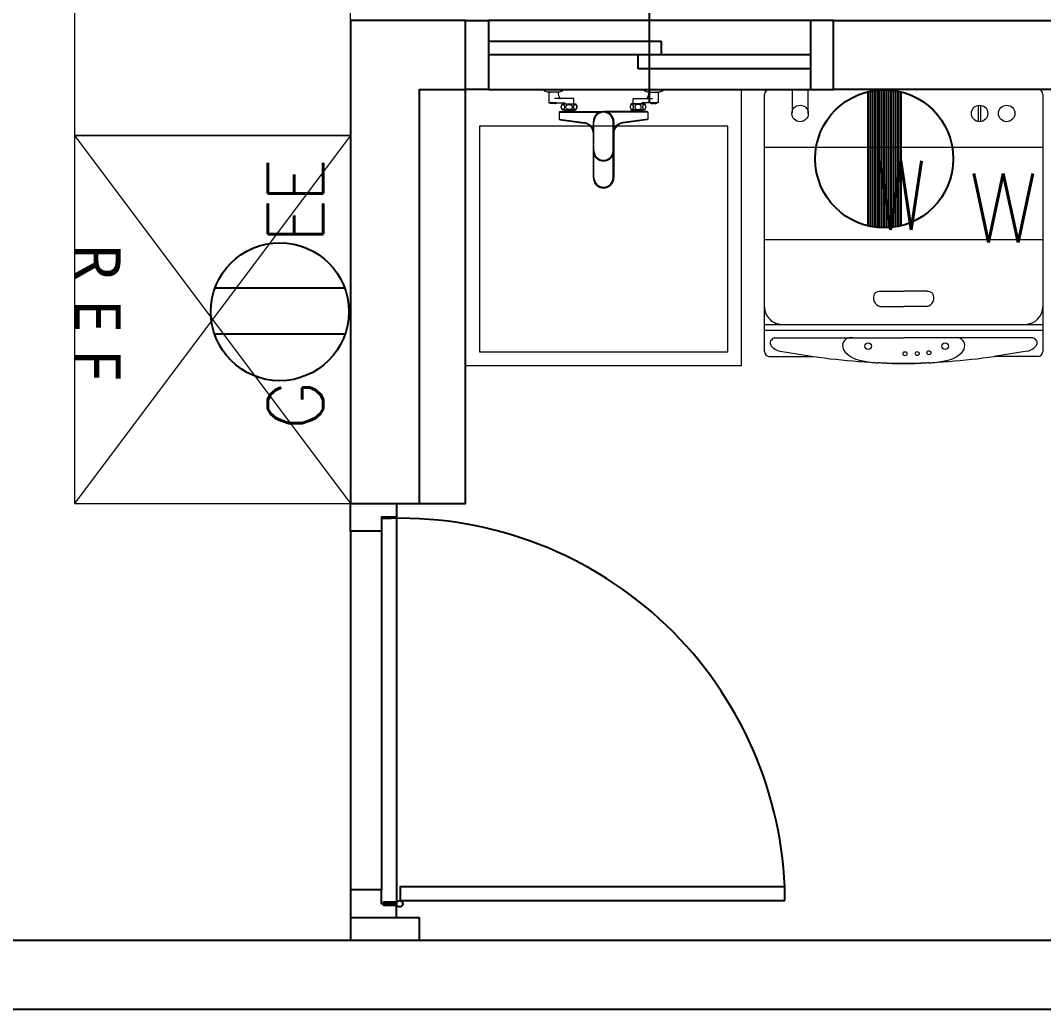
# Model space of a CAD drawing. Extents: x 489590 to 931630, y 16852 to 52972.
# Drawn here: x 497088.2 to 497310.6, y 51473.3 to 51688.3 of the extents above; entities that cross this region are included whole.
import ezdxf
from ezdxf.enums import TextEntityAlignment as Align

# ---------------------------------------------------------------- set-up
doc = ezdxf.new("R2010")
doc.units = 0
doc.header["$LTSCALE"] = 50
for name, pattern in [('1', [0.375, 0.25, -0.125]), ('DASHED2', [9.525, 6.35, -3.175]), ('HIDDEN3', [0.15, 0.11, -0.04])]:
    doc.linetypes.add(name, pattern=pattern)
for name, color, linetype in [('1-E', 6, 'Continuous'), ('A-DOOR-SWING-1', 252, 'DASHED2'), ('DOOR', 5, 'Continuous'), ('EG', 201, 'Continuous'), ('FURN', 4, 'Continuous'), ('I-FLOR-PAVING', 251, 'Continuous'), ('L-L', 7, 'Continuous'), ('OPEN', 5, 'Continuous'), ('WALL', 2, 'Continuous')]:
    doc.layers.add(name, color=color, linetype=linetype)
doc.layers.add('傢俱', color=7, linetype='Continuous', lineweight=5, true_color=0xb2b3b3)
doc.styles.add('C1', font='simplex.shx', dxfattribs={"bigfont": 'CHINESET.shx'})
doc.styles.get("Standard").update_dxf_attribs({"font": 'txt.shx', "bigfont": 'chineset.shx'})

# ---------------------------------------------------------------- blocks, each defined once
blk = doc.blocks.new('A$C210B043C')
at = {"layer": '傢俱', "lineweight": 5}
for p, q in [((-323.9, 341.6), (234.8, 341.6)), ((-209.8, -263.4), (-209.8, 341.6)), ((-9.1, -263.4), (-9.1, 341.6)), ((175.7, -263.4), (175.7, 341.6)), ((188.6, -263.4), (188.6, 341.6)), ((-334.9, -252.4), (-334.9, 330.6)), ((205, 320.2), (205, 39.1)), ((245.6, 332.4), (245.6, 235.5)), ((233.9, 307.5), (245.6, 235.5)), ((-265, 201.8), (-300.5, 201.8)), ((-265.1, 206.9), (-300.4, 206.9)), ((103.9, 89.3), (103.9, 39.1)), ((136.9, 89.3), (136.9, 39.1)), ((103.9, -11.2), (103.9, 39.1)), ((136.9, -11.2), (136.9, 39.1)), ((205, -242), (205, 39.1)), ((-282.6, -168.7), (-334.9, -168.7)), ((233.9, -229.3), (245.6, -157.3)), ((245.6, -254.2), (245.6, -157.3)), ((-284, -202.9), (-334.9, -202.9)), ((234.8, -263.4), (-323.9, -263.4))]:
    blk.add_line(p, q, dxfattribs=at)
for centre, radius in [((-282.7, 262.9), 17.9), ((-282.7, 204.1), 17.9), ((223, 129.3), 7.16), ((237.3, 93.9), 4.29), ((239.1, 68.5), 4.29), ((239.5, 42), 4.29), ((223, -38.3), 7.16), ((-282.7, -186.1), 17.9)]:
    blk.add_circle(centre, radius, dxfattribs=at)
for centre, radius, start, end in [((-323.9, 330.6), 11, 90, 180), ((137.4, 303.2), 38.3, 0, 90), ((234.8, 330.6), 11, 9.5497, 90), ((229.6, 307.6), 27.5, 130.7638, 152.9515), ((215.8, 319.2), 10.2, 51.2998, 114.4502), ((201.6, 301.5), 32.9, 10.4392, 51.2998), ((-1382, 8.1), 1643.4, 1.08, 7.9538), ((221.9, 154.5), 17.5, 92.0428, 194.9544), ((222, 151.9), 20, 45.088, 92.0428), ((189.8, 119.6), 65.6, 25.7876, 45.088), ((187.1, 118.3), 68.7, 8.0675, 25.7876), ((0, 78.2), 259.9, 3.6276, 11.0411), ((122, 90.3), 18.1, 140.1051, 183.025), ((118.3, 85.9), 18.9, 10.4281, 122.5427), ((108.1, 101.9), 3.299949594787487e-11, 180, 351.3457), ((20339.9, 1012.4), 20101.5, 182.61692, 182.72458), ((5430.6, 42.4), 5169.5, 179.8397, 180.037), ((-1382, 70.1), 1643.4, 352.0462, 358.92), ((5430.6, 35.8), 5169.5, 179.963, 180.1603), ((20339.9, -934.2), 20101.5, 177.27542, 177.38308), ((122, -12.1), 18.1, 176.975, 219.8949), ((118.3, -7.7), 18.9, 237.4573, 349.5719), ((0, 0), 259.9, 348.9589, 356.3724), ((108.1, -23.7), 3.299949594787487e-11, 8.6543, 180), ((187.1, -40.1), 68.7, 334.2124, 351.9325), ((221.9, -76.3), 17.5, 165.0456, 267.9572), ((222, -73.8), 20, 267.9572, 314.912), ((189.8, -41.5), 65.6, 314.912, 334.2124), ((137.4, -225.1), 38.3, 270, 0), ((229.6, -229.5), 27.5, 207.0485, 229.2362), ((201.6, -223.4), 32.9, 308.7002, 349.5608), ((-323.9, -252.4), 11, 180, 270), ((215.8, -241.1), 10.2, 245.5498, 308.7002), ((234.8, -252.4), 11, 270, 350.4503)]:
    blk.add_arc(centre, radius, start, end, dxfattribs=at)
at = {"layer": '傢俱', "lineweight": 5, "width": 0.7}
blk.add_text('W', height=150, rotation=90, dxfattribs=at).set_placement((-29.6, -21.1, 1.5))
blk = doc.blocks.new('A$C22DB4552')
at = {"layer": '傢俱'}
for p, q in [((60, 42.95), (59.8, 42.95)), ((60, 42.95), (60, 17.05)), ((60, 38.85), (60, 42.95)), ((56.92, 40.98), (56.92, 41.36)), ((57, 40.98), (56.92, 40.98)), ((57, 40.82), (56.92, 40.82)), ((56.92, 40.44), (56.92, 40.82)), ((56.98, 41.42), (57, 41.42)), ((56.98, 40.38), (57, 40.38)), ((57, 40.28), (57, 41.52)), ((57.08, 41.86), (57.08, 38.34)), ((57.08, 40.2), (57.08, 41.6)), ((57.08, 41.6), (57.08, 41.6)), ((57.08, 40.2), (57.08, 40.2)), ((59.39, 41.9), (57.12, 41.9)), ((58.04, 36.54), (58.04, 40.63)), ((59.43, 39.94), (59.43, 41.86)), ((59.43, 40.06), (59.43, 41.74)), ((59.43, 41.66), (59.43, 41.56)), ((59.43, 40.14), (59.43, 41.56)), ((53.4, 39.48), (52.66, 34.18)), ((53.56, 39.6), (52.8, 34.17)), ((55.04, 39.62), (53.54, 39.62)), ((55.04, 39.62), (55.04, 30.83)), ((55.2, 39.46), (55.2, 30)), ((55.37, 38.52), (55.2, 38.52)), ((55.2, 36.48), (55.2, 38.52)), ((55.2, 38.4), (55.2, 36.6)), ((55.2, 38.4), (55.2, 36.6)), ((55.37, 38.52), (55.37, 37.5)), ((55.54, 38.4), (55.37, 38.4)), ((55.54, 39), (55.54, 37.5)), ((55.54, 39), (55.54, 36)), ((56.84, 39), (56.84, 36)), ((56.84, 38.54), (57.08, 38.54)), ((60, 38.85), (59.8, 38.85)), ((55.37, 36.48), (55.2, 36.48)), ((55.37, 36.48), (55.37, 37.5)), ((55.54, 36.6), (55.37, 36.6)), ((55.54, 36), (55.54, 37.5)), ((56.84, 36.46), (57.96, 36.46)), ((52.64, 34.19), (52.8, 34.19)), ((52.95, 32.25), (40.85, 32.25)), ((40.85, 32.09), (40.85, 32.25)), ((40.85, 32.09), (45.87, 32.09)), ((52.95, 32.25), (44.45, 32.25)), ((46.7, 32.09), (52.95, 32.09)), ((52.95, 32.09), (52.95, 32.25)), ((55.04, 20.38), (55.04, 29.17)), ((55.2, 20.54), (55.2, 30)), ((40.85, 27.91), (45.87, 27.91)), ((40.85, 27.91), (40.85, 27.75)), ((52.95, 27.75), (40.85, 27.75)), ((52.95, 27.75), (44.45, 27.75)), ((46.7, 27.91), (52.95, 27.91)), ((52.95, 27.91), (52.95, 27.75)), ((52.64, 25.81), (52.8, 25.81)), ((53.4, 20.52), (52.66, 25.82)), ((53.56, 20.4), (52.8, 25.83)), ((55.37, 23.52), (55.2, 23.52)), ((55.2, 23.52), (55.2, 21.48)), ((55.2, 21.6), (55.2, 23.4)), ((55.37, 23.52), (55.37, 22.5)), ((55.54, 23.4), (55.37, 23.4)), ((55.37, 21.48), (55.37, 22.5)), ((55.54, 24), (55.54, 22.5)), ((55.54, 21), (55.54, 24)), ((55.54, 21), (55.54, 22.5)), ((56.84, 21), (56.84, 24)), ((56.84, 23.8), (56.84, 21.2)), ((56.84, 23.54), (57.96, 23.54)), ((58.04, 23.46), (58.04, 19.37)), ((55.04, 20.38), (53.54, 20.38)), ((55.37, 21.48), (55.2, 21.48)), ((55.54, 21.6), (55.37, 21.6)), ((56.84, 21.46), (57.08, 21.46)), ((57.08, 18.14), (57.08, 21.66)), ((59.43, 20.06), (59.43, 18.14)), ((60, 21.15), (59.8, 21.15)), ((60, 21.15), (60, 17.05)), ((56.92, 19.56), (56.92, 19.18)), ((57, 19.18), (56.92, 19.18)), ((57, 19.02), (56.92, 19.02)), ((56.92, 19.02), (56.92, 18.64)), ((56.98, 19.62), (57, 19.62)), ((56.98, 18.58), (57, 18.58)), ((57, 19.72), (57, 18.48)), ((57.08, 19.8), (57.08, 18.4)), ((57.08, 19.8), (57.08, 19.8)), ((57.08, 18.4), (57.08, 18.4)), ((59.39, 18.1), (57.12, 18.1)), ((59.43, 19.94), (59.43, 18.26)), ((59.43, 19.86), (59.43, 18.44)), ((59.43, 18.34), (59.43, 18.44)), ((60, 17.05), (59.8, 17.05))]:
    blk.add_line(p, q, dxfattribs=at)
for points in [[(0, 0), (60, 0), (60, 60), (0, 60)], [(3, 3), (52, 3), (52, 57), (3, 57)]]:
    blk.add_lwpolyline(points, close=True, dxfattribs=at)
for centre, radius, start, end in [((62.62, 41.55), 3.2, 155.2613, 178.1216), ((59.8, 42.85), 0.096, 90, 155.2613), ((56.98, 41.36), 0.056, 90, 180), ((56.98, 40.44), 0.056, 180, 270), ((57.08, 41.52), 0.08, 90, 180), ((57.08, 40.28), 0.08, 180, 270), ((57.12, 41.86), 0.04, 90, 180), ((59.39, 41.86), 0.04, 0, 90), ((62.62, 40.24), 3.2, 181.8784, 204.7387), ((53.58, 39.44), 0.19, 103.733, 166.587), ((55.04, 39.46), 0.16, 0, 90), ((56.19, 38.04), 1.16, 55.7945, 124.2055), ((59.6, 36.7), 3.2, 93.7671, 119.1252), ((59.39, 39.94), 0.04, 273.8565, 0), ((59.8, 38.95), 0.096, 204.7387, 270), ((56.19, 36.96), 1.16, 235.7945, 304.2055), ((57.96, 36.54), 0.08, 270, 0), ((50.41, 34.5), 2.27, 277.4199, 352.0158), ((50.41, 34.5), 2.41, 290.9953, 352.0158), ((40.85, 30), 2.25, 90, 180), ((40.85, 30), 2.09, 90, 180), ((46.7, 30), 2.25, 90, 180), ((46.7, 30), 2.09, 90, 180), ((52.95, 30), 2.25, 0, 90), ((52.95, 30), 2.09, 0, 90), ((40.85, 30), 2.25, 180, 270), ((40.85, 30), 2.09, 180, 270), ((46.7, 30), 2.25, 180, 270), ((46.7, 30), 2.09, 180, 270), ((52.95, 30), 2.25, 270, 0), ((52.95, 30), 2.09, 270, 0), ((50.41, 25.5), 2.27, 7.9842, 82.5801), ((50.41, 25.5), 2.41, 7.9842, 69.0047), ((56.19, 23.04), 1.16, 55.7945, 124.2055), ((57.96, 23.46), 0.08, 0, 90), ((53.58, 20.56), 0.19, 193.413, 256.267), ((55.04, 20.54), 0.16, 270, 0), ((56.19, 21.96), 1.16, 235.7945, 304.2055), ((59.6, 23.3), 3.2, 240.8748, 266.2329), ((59.39, 20.06), 0.04, 0, 86.1435), ((62.62, 19.76), 3.2, 155.2613, 178.1216), ((59.8, 21.05), 0.096, 90, 155.2613), ((56.98, 19.56), 0.056, 90, 180), ((56.98, 18.64), 0.056, 180, 270), ((57.08, 19.72), 0.08, 90, 180), ((57.08, 18.48), 0.08, 180, 270), ((57.12, 18.14), 0.04, 180, 270), ((59.39, 18.14), 0.04, 270, 0), ((62.62, 18.45), 3.2, 181.8784, 204.7387), ((59.8, 17.15), 0.096, 204.7387, 270)]:
    blk.add_arc(centre, radius, start, end, dxfattribs=at)
for points in [[(56.76, 38.84), (56.76, 38.86), (56.76, 38.87), (56.75, 38.9), (56.75, 38.92), (56.74, 38.95), (56.73, 38.96), (56.71, 38.99), (56.7, 39), (56.68, 39.03), (56.66, 39.04), (56.64, 39.06), (56.63, 39.07), (56.59, 39.09), (56.57, 39.1), (56.52, 39.13), (56.5, 39.14), (56.45, 39.15), (56.43, 39.16), (56.38, 39.17), (56.35, 39.18), (56.31, 39.18), (56.28, 39.19), (56.24, 39.19), (56.21, 39.19), (56.17, 39.19), (56.14, 39.19), (56.1, 39.19), (56.07, 39.18), (56.03, 39.18), (56, 39.17), (55.95, 39.16), (55.93, 39.15), (55.88, 39.14), (55.86, 39.13), (55.81, 39.1), (55.79, 39.09), (55.75, 39.07), (55.74, 39.06), (55.72, 39.04), (55.7, 39.03), (55.68, 39), (55.67, 38.99), (55.65, 38.96), (55.65, 38.95), (55.63, 38.92), (55.63, 38.9), (55.62, 38.87), (55.62, 38.86), (55.62, 38.83), (55.62, 38.81), (55.63, 38.78), (55.63, 38.77), (55.65, 38.74), (55.65, 38.72), (55.67, 38.7), (55.68, 38.68), (55.7, 38.66), (55.72, 38.65), (55.74, 38.63), (55.75, 38.62), (55.79, 38.59), (55.81, 38.58), (55.86, 38.56), (55.88, 38.55), (55.93, 38.53), (55.95, 38.52), (56, 38.51), (56.03, 38.51), (56.07, 38.5), (56.1, 38.5), (56.14, 38.49), (56.17, 38.49), (56.21, 38.49), (56.24, 38.49), (56.28, 38.5), (56.31, 38.5), (56.35, 38.51), (56.38, 38.51), (56.43, 38.52), (56.45, 38.53), (56.5, 38.55), (56.52, 38.56), (56.57, 38.58), (56.59, 38.59), (56.63, 38.62), (56.64, 38.63), (56.66, 38.65), (56.68, 38.66), (56.7, 38.68), (56.71, 38.7), (56.73, 38.72), (56.74, 38.74), (56.75, 38.77), (56.75, 38.78), (56.76, 38.81), (56.76, 38.83), (56.76, 38.84)], [(56.76, 37.5), (56.76, 37.53), (56.76, 37.56), (56.75, 37.62), (56.75, 37.65), (56.74, 37.71), (56.73, 37.74), (56.71, 37.79), (56.7, 37.82), (56.68, 37.87), (56.66, 37.89), (56.64, 37.93), (56.63, 37.95), (56.59, 38), (56.57, 38.02), (56.52, 38.07), (56.5, 38.09), (56.45, 38.12), (56.43, 38.14), (56.38, 38.16), (56.35, 38.17), (56.31, 38.18), (56.28, 38.19), (56.24, 38.2), (56.21, 38.2), (56.17, 38.2), (56.14, 38.2), (56.1, 38.19), (56.07, 38.18), (56.03, 38.17), (56, 38.16), (55.95, 38.14), (55.93, 38.12), (55.88, 38.09), (55.86, 38.07), (55.81, 38.02), (55.79, 38), (55.75, 37.95), (55.74, 37.93), (55.72, 37.89), (55.7, 37.87), (55.68, 37.82), (55.67, 37.79), (55.65, 37.74), (55.65, 37.71), (55.63, 37.65), (55.63, 37.62), (55.62, 37.56), (55.62, 37.53), (55.62, 37.47), (55.62, 37.44), (55.63, 37.38), (55.63, 37.35), (55.65, 37.29), (55.65, 37.26), (55.67, 37.21), (55.68, 37.18), (55.7, 37.13), (55.72, 37.11), (55.74, 37.07), (55.75, 37.05), (55.79, 37), (55.81, 36.98), (55.86, 36.93), (55.88, 36.91), (55.93, 36.88), (55.95, 36.86), (56, 36.84), (56.03, 36.83), (56.07, 36.82), (56.1, 36.81), (56.14, 36.8), (56.17, 36.8), (56.21, 36.8), (56.24, 36.8), (56.28, 36.81), (56.31, 36.82), (56.35, 36.83), (56.38, 36.84), (56.43, 36.86), (56.45, 36.88), (56.5, 36.91), (56.52, 36.93), (56.57, 36.98), (56.59, 37), (56.63, 37.05), (56.64, 37.07), (56.66, 37.11), (56.68, 37.13), (56.7, 37.18), (56.71, 37.21), (56.73, 37.26), (56.74, 37.29), (56.75, 37.35), (56.75, 37.38), (56.76, 37.44), (56.76, 37.47), (56.76, 37.5)], [(56.76, 36.16), (56.76, 36.17), (56.76, 36.19), (56.75, 36.22), (56.75, 36.23), (56.74, 36.26), (56.73, 36.28), (56.71, 36.3), (56.7, 36.32), (56.68, 36.34), (56.66, 36.35), (56.64, 36.37), (56.63, 36.38), (56.59, 36.41), (56.57, 36.42), (56.52, 36.44), (56.5, 36.45), (56.45, 36.47), (56.43, 36.48), (56.38, 36.49), (56.35, 36.49), (56.31, 36.5), (56.28, 36.5), (56.24, 36.51), (56.21, 36.51), (56.17, 36.51), (56.14, 36.51), (56.1, 36.5), (56.07, 36.5), (56.03, 36.49), (56, 36.49), (55.95, 36.48), (55.93, 36.47), (55.88, 36.45), (55.86, 36.44), (55.81, 36.42), (55.79, 36.41), (55.75, 36.38), (55.74, 36.37), (55.72, 36.35), (55.7, 36.34), (55.68, 36.32), (55.67, 36.3), (55.65, 36.28), (55.65, 36.26), (55.63, 36.23), (55.63, 36.22), (55.62, 36.19), (55.62, 36.17), (55.62, 36.14), (55.62, 36.13), (55.63, 36.1), (55.63, 36.08), (55.65, 36.05), (55.65, 36.04), (55.67, 36.01), (55.68, 36), (55.7, 35.97), (55.72, 35.96), (55.74, 35.94), (55.75, 35.93), (55.79, 35.91), (55.81, 35.9), (55.86, 35.87), (55.88, 35.86), (55.93, 35.85), (55.95, 35.84), (56, 35.83), (56.03, 35.82), (56.07, 35.82), (56.1, 35.81), (56.14, 35.81), (56.17, 35.81), (56.21, 35.81), (56.24, 35.81), (56.28, 35.81), (56.31, 35.82), (56.35, 35.82), (56.38, 35.83), (56.43, 35.84), (56.45, 35.85), (56.5, 35.86), (56.52, 35.87), (56.57, 35.9), (56.59, 35.91), (56.63, 35.93), (56.64, 35.94), (56.66, 35.96), (56.68, 35.97), (56.7, 36), (56.71, 36.01), (56.73, 36.04), (56.74, 36.05), (56.75, 36.08), (56.75, 36.1), (56.76, 36.13), (56.76, 36.14), (56.76, 36.16)], [(56.76, 23.84), (56.76, 23.83), (56.76, 23.81), (56.75, 23.78), (56.75, 23.77), (56.74, 23.74), (56.73, 23.72), (56.71, 23.7), (56.7, 23.68), (56.68, 23.66), (56.66, 23.65), (56.64, 23.63), (56.63, 23.62), (56.59, 23.59), (56.57, 23.58), (56.52, 23.56), (56.5, 23.55), (56.45, 23.53), (56.43, 23.52), (56.38, 23.51), (56.35, 23.51), (56.31, 23.5), (56.28, 23.5), (56.24, 23.49), (56.21, 23.49), (56.17, 23.49), (56.14, 23.49), (56.1, 23.5), (56.07, 23.5), (56.03, 23.51), (56, 23.51), (55.95, 23.52), (55.93, 23.53), (55.88, 23.55), (55.86, 23.56), (55.81, 23.58), (55.79, 23.59), (55.75, 23.62), (55.74, 23.63), (55.72, 23.65), (55.7, 23.66), (55.68, 23.68), (55.67, 23.7), (55.65, 23.72), (55.65, 23.74), (55.63, 23.77), (55.63, 23.78), (55.62, 23.81), (55.62, 23.83), (55.62, 23.86), (55.62, 23.87), (55.63, 23.9), (55.63, 23.92), (55.65, 23.95), (55.65, 23.96), (55.67, 23.99), (55.68, 24), (55.7, 24.03), (55.72, 24.04), (55.74, 24.06), (55.75, 24.07), (55.79, 24.09), (55.81, 24.1), (55.86, 24.13), (55.88, 24.14), (55.93, 24.15), (55.95, 24.16), (56, 24.17), (56.03, 24.18), (56.07, 24.18), (56.1, 24.19), (56.14, 24.19), (56.17, 24.19), (56.21, 24.19), (56.24, 24.19), (56.28, 24.19), (56.31, 24.18), (56.35, 24.18), (56.38, 24.17), (56.43, 24.16), (56.45, 24.15), (56.5, 24.14), (56.52, 24.13), (56.57, 24.1), (56.59, 24.09), (56.63, 24.07), (56.64, 24.06), (56.66, 24.04), (56.68, 24.03), (56.7, 24), (56.71, 23.99), (56.73, 23.96), (56.74, 23.95), (56.75, 23.92), (56.75, 23.9), (56.76, 23.87), (56.76, 23.86), (56.76, 23.84)], [(56.76, 22.5), (56.76, 22.47), (56.76, 22.44), (56.75, 22.38), (56.75, 22.35), (56.74, 22.29), (56.73, 22.26), (56.71, 22.21), (56.7, 22.18), (56.68, 22.13), (56.66, 22.11), (56.64, 22.07), (56.63, 22.05), (56.59, 22), (56.57, 21.98), (56.52, 21.93), (56.5, 21.91), (56.45, 21.88), (56.43, 21.86), (56.38, 21.84), (56.35, 21.83), (56.31, 21.82), (56.28, 21.81), (56.24, 21.8), (56.21, 21.8), (56.17, 21.8), (56.14, 21.8), (56.1, 21.81), (56.07, 21.82), (56.03, 21.83), (56, 21.84), (55.95, 21.86), (55.93, 21.88), (55.88, 21.91), (55.86, 21.93), (55.81, 21.98), (55.79, 22), (55.75, 22.05), (55.74, 22.07), (55.72, 22.11), (55.7, 22.13), (55.68, 22.18), (55.67, 22.21), (55.65, 22.26), (55.65, 22.29), (55.63, 22.35), (55.63, 22.38), (55.62, 22.44), (55.62, 22.47), (55.62, 22.53), (55.62, 22.56), (55.63, 22.62), (55.63, 22.65), (55.65, 22.71), (55.65, 22.74), (55.67, 22.79), (55.68, 22.82), (55.7, 22.87), (55.72, 22.89), (55.74, 22.93), (55.75, 22.95), (55.79, 23), (55.81, 23.02), (55.86, 23.07), (55.88, 23.09), (55.93, 23.12), (55.95, 23.14), (56, 23.16), (56.03, 23.17), (56.07, 23.18), (56.1, 23.19), (56.14, 23.2), (56.17, 23.2), (56.21, 23.2), (56.24, 23.2), (56.28, 23.19), (56.31, 23.18), (56.35, 23.17), (56.38, 23.16), (56.43, 23.14), (56.45, 23.12), (56.5, 23.09), (56.52, 23.07), (56.57, 23.02), (56.59, 23), (56.63, 22.95), (56.64, 22.93), (56.66, 22.89), (56.68, 22.87), (56.7, 22.82), (56.71, 22.79), (56.73, 22.74), (56.74, 22.71), (56.75, 22.65), (56.75, 22.62), (56.76, 22.56), (56.76, 22.53), (56.76, 22.5)], [(56.76, 21.16), (56.76, 21.14), (56.76, 21.13), (56.75, 21.1), (56.75, 21.08), (56.74, 21.05), (56.73, 21.04), (56.71, 21.01), (56.7, 21), (56.68, 20.97), (56.66, 20.96), (56.64, 20.94), (56.63, 20.93), (56.59, 20.91), (56.57, 20.9), (56.52, 20.87), (56.5, 20.86), (56.45, 20.85), (56.43, 20.84), (56.38, 20.83), (56.35, 20.82), (56.31, 20.82), (56.28, 20.81), (56.24, 20.81), (56.21, 20.81), (56.17, 20.81), (56.14, 20.81), (56.1, 20.81), (56.07, 20.82), (56.03, 20.82), (56, 20.83), (55.95, 20.84), (55.93, 20.85), (55.88, 20.86), (55.86, 20.87), (55.81, 20.9), (55.79, 20.91), (55.75, 20.93), (55.74, 20.94), (55.72, 20.96), (55.7, 20.97), (55.68, 21), (55.67, 21.01), (55.65, 21.04), (55.65, 21.05), (55.63, 21.08), (55.63, 21.1), (55.62, 21.13), (55.62, 21.14), (55.62, 21.17), (55.62, 21.19), (55.63, 21.22), (55.63, 21.23), (55.65, 21.26), (55.65, 21.28), (55.67, 21.3), (55.68, 21.32), (55.7, 21.34), (55.72, 21.35), (55.74, 21.37), (55.75, 21.38), (55.79, 21.41), (55.81, 21.42), (55.86, 21.44), (55.88, 21.45), (55.93, 21.47), (55.95, 21.48), (56, 21.49), (56.03, 21.49), (56.07, 21.5), (56.1, 21.5), (56.14, 21.51), (56.17, 21.51), (56.21, 21.51), (56.24, 21.51), (56.28, 21.5), (56.31, 21.5), (56.35, 21.49), (56.38, 21.49), (56.43, 21.48), (56.45, 21.47), (56.5, 21.45), (56.52, 21.44), (56.57, 21.42), (56.59, 21.41), (56.63, 21.38), (56.64, 21.37), (56.66, 21.35), (56.68, 21.34), (56.7, 21.32), (56.71, 21.3), (56.73, 21.28), (56.74, 21.26), (56.75, 21.23), (56.75, 21.22), (56.76, 21.19), (56.76, 21.17), (56.76, 21.16)]]:
    blk.add_open_spline(points, degree=3, knots=[0, 0, 0, 0, 0.844515, 0.844515, 1.689029, 1.689029, 2.533544, 2.533544, 3.378059, 3.378059, 4.052867, 4.052867, 4.727674, 4.727674, 5.669803, 5.669803, 6.611932, 6.611932, 7.348167, 7.348167, 8.084401, 8.084401, 8.749372, 8.749372, 9.414342, 9.414342, 10.079313, 10.079313, 10.744283, 10.744283, 11.480518, 11.480518, 12.216752, 12.216752, 13.158881, 13.158881, 14.10101, 14.10101, 14.775818, 14.775818, 15.450626, 15.450626, 16.29514, 16.29514, 17.139655, 17.139655, 17.98417, 17.98417, 18.828684, 18.828684, 19.673199, 19.673199, 20.517714, 20.517714, 21.362229, 21.362229, 22.206743, 22.206743, 22.881551, 22.881551, 23.556359, 23.556359, 24.498488, 24.498488, 25.440617, 25.440617, 26.176851, 26.176851, 26.913086, 26.913086, 27.578056, 27.578056, 28.243027, 28.243027, 28.907997, 28.907997, 29.572968, 29.572968, 30.309202, 30.309202, 31.045437, 31.045437, 31.987566, 31.987566, 32.929695, 32.929695, 33.604502, 33.604502, 34.27931, 34.27931, 35.123825, 35.123825, 35.96834, 35.96834, 36.812854, 36.812854, 37.657369, 37.657369, 37.657369, 37.657369], dxfattribs=at)
blk = doc.blocks.new('A$C4F092ED8')
at = {"layer": '傢俱', "color": 9, "linetype": '1', "true_color": 0xc7c8ca, "rotation": 90}
blk.add_blockref('A$C22DB4552', (612.5, -25), dxfattribs=at)
at = {"layer": '傢俱', "color": 9, "linetype": '1', "lineweight": 5, "true_color": 0xc7c8ca, "xscale": 0.1000000000000003, "yscale": 0.1000000000000003, "zscale": 0.1000000000000003, "rotation": 270}
blk.add_blockref('A$C210B043C', (643.84, 1.51), dxfattribs=at)
blk = doc.blocks.new('Balcony Door 90CM')
at = {"color": 9, "true_color": 0xc7c8ca}
for points in [[(-3.68, 95.39), (-6.68, 95.39), (-6.68, 11.79), (-3.68, 11.79)], [(-90, 11), (-87, 11), (-87, 7.7), (-84, 7.7), (-84, 1), (-90, 1)], [(0, 11), (-3, 11), (-3, 7.7), (-6, 7.7), (-6, 1), (0, 1)]]:
    blk.add_lwpolyline(points, close=True, dxfattribs=at)
blk.add_lwpolyline([(-3.11, 8.21), (-3.39, 8.21), (-3.39, 11.12, -3.143413), (-2.61, 11.12), (-2.61, 8.21), (-2.89, 8.21), (-2.89, 11.01, -0.08392), (-3.11, 11.01), (-3.11, 8.21)], format="xyb", dxfattribs=at)
at = {"layer": 'A-DOOR-SWING-1', "color": 9, "linetype": 'HIDDEN3', "ltscale": 30, "true_color": 0xc7c8ca}
blk.add_arc((-2.99, 11.67), 83.8, 92.5181, 182.7143, dxfattribs=at)
at = {"layer": 'I-FLOR-PAVING', "color": 9, "true_color": 0xc7c8ca}
for p, q in [((-87, 11), (-3, 11)), ((-84, 7.7), (-6, 7.7)), ((-84, 1), (-6, 1))]:
    blk.add_line(p, q, dxfattribs=at)
blk = doc.blocks.new('A$C4E3912B0')
at = {"layer": 'OPEN', "color": 9, "true_color": 0xc7c8ca}
for p, q in [((3, 80), (3, 75)), ((18, 75), (18, 80)), ((3, 75), (18, 75)), ((3, 75), (3, 5)), ((10.5, 75), (10.5, 5)), ((13.5, 75), (13.5, 37.5)), ((18, 5), (18, 75)), ((7.5, 5), (7.5, 42.5)), ((7.5, 42.5), (10.5, 42.5)), ((21, 40), (0, 40)), ((13.5, 37.5), (10.5, 37.5)), ((3, 0), (3, 5)), ((3, 5), (18, 5)), ((18, 5), (18, 0))]:
    blk.add_line(p, q, dxfattribs=at)
blk = doc.blocks.new('A$C05A63BC5')
at = {"layer": 'FURN', "color": 9, "lineweight": 0, "true_color": 0xc7c8ca}
for p, q in [((392.5, 285), (332.5, 205)), ((332.5, 285), (392.5, 205))]:
    blk.add_line(p, q, dxfattribs=at)
for points in [[(392.5, 285), (392.5, 435), (332.5, 435), (332.5, 285)], [(332.5, 285), (332.5, 205), (392.5, 205), (392.5, 285)]]:
    blk.add_lwpolyline(points, close=True, dxfattribs=at)
at = {"layer": 'WALL', "color": 9, "true_color": 0xc7c8ca}
blk.add_line((392.5, 115), (407.5, 115), dxfattribs=at)
for points in [[(407.5, 205), (407.5, 295), (417.5, 295), (417.5, 310), (392.5, 310), (392.5, 205), (407.5, 205)], [(407.5, 205), (417.5, 205), (417.5, 295)], [(392.5, 115), (392.5, 110)], [(407.5, 110), (407.5, 115)], [(830, 110), (110, 110)], [(830, 110), (110, 110)], [(830, 95), (110, 95)], [(830, 95), (110, 95)]]:
    blk.add_lwpolyline(points, dxfattribs=at)
blk.add_lwpolyline([(621, 295), (497.5, 295), (497.5, 310), (621, 310)], close=True, dxfattribs=at)
at = {"layer": 'DOOR', "color": 9, "true_color": 0xc7c8ca, "rotation": 270}
blk.add_blockref('Balcony Door 90CM', (391.5, 115), dxfattribs=at)
at = {"layer": 'OPEN', "color": 9, "true_color": 0xc7c8ca, "rotation": 270}
blk.add_blockref('A$C4E3912B0', (417.5, 313), dxfattribs=at)
at = {"layer": 'FURN', "color": 9, "lineweight": 0, "true_color": 0xc7c8ca, "insert": (332.5, 245), "char_height": 10, "attachment_point": 8, "rotation": 270, "style": 'C1'}
blk.add_mtext_dynamic_manual_height_columns('{\\fMicrosoft JhengHei|b0|i0|c136|p34;\\T1.5;REF}', width=53.7095, gutter_width=12.5, heights=[0], dxfattribs=at)
blk = doc.blocks.new('E6')
at = {"color": 1, "lineweight": -3}
for p, q in [((28.14, 24.76), (-1.22, 24.76)), ((28.03, 25.26), (-1.1, 25.26)), ((28.45, 22.26), (-1.53, 22.26)), ((28.42, 22.76), (-1.5, 22.76)), ((28.38, 23.26), (-1.45, 23.26)), ((28.32, 23.76), (-1.39, 23.76)), ((28.24, 24.26), (-1.1, 24.26)), ((28.46, 21.76), (-1.54, 21.76)), ((28.46, 21.26), (-1.53, 21.26)), ((28.44, 20.76), (-1.51, 20.76)), ((28.4, 20.26), (-1.47, 20.26)), ((28.34, 19.76), (-1.41, 19.76)), ((28.27, 19.26), (-1.1, 19.26)), ((28.18, 18.76), (-1.1, 18.76)), ((28.07, 18.26), (-1.1, 18.26)), ((28.03, 18.11), (-1.1, 18.11))]:
    blk.add_line(p, q, dxfattribs=at)
blk.add_circle((13.46, 21.69), 15, dxfattribs=at)
blk = doc.blocks.new('A$C43825BA9')
at = {"layer": '1-E'}
for p, q in [((233.76, 11.79), (205.48, 11.79)), ((233.76, 1.79), (205.48, 1.79))]:
    blk.add_line(p, q, dxfattribs=at)
blk.add_circle((219.62, 6.68), 15, dxfattribs=at)
at = {"layer": 'EG', "rotation": 90}
blk.add_blockref('E6', (372.71, 26.47), dxfattribs=at)
at = {"layer": '1-E', "linetype": 'Continuous', "width": 1}
for s, p in [('E', (232.64, 35.21)), ('E', (232.64, 26.35)), ('G', (232.64, -13.65))]:
    blk.add_text(s, height=12, rotation=90, dxfattribs=at).set_placement(p, align=Align.BOTTOM_CENTER)
at = {"layer": 'EG', "color": 1, "text_generation_flag": 2}
blk.add_text('W', height=15, dxfattribs=at).set_placement((384.61, 21.72))

msp = doc.modelspace()

# ---------------------------------------------------------------- block references
at = {"layer": 'L-L', "lineweight": -3}
for name, p in [('A$C05A63BC5', (496767.46, 51378.29, -120958.98)), ('A$C4F092ED8', (496632.45, 51638.29, -120958.98))]:
    msp.add_blockref(name, p, dxfattribs=at)
at = {"layer": 'L-L', "color": 1, "lineweight": -3}
msp.add_blockref('A$C43825BA9', (496924.95, 51618.29, -120958.98), dxfattribs=at)

doc.saveas('drawing.dxf')
